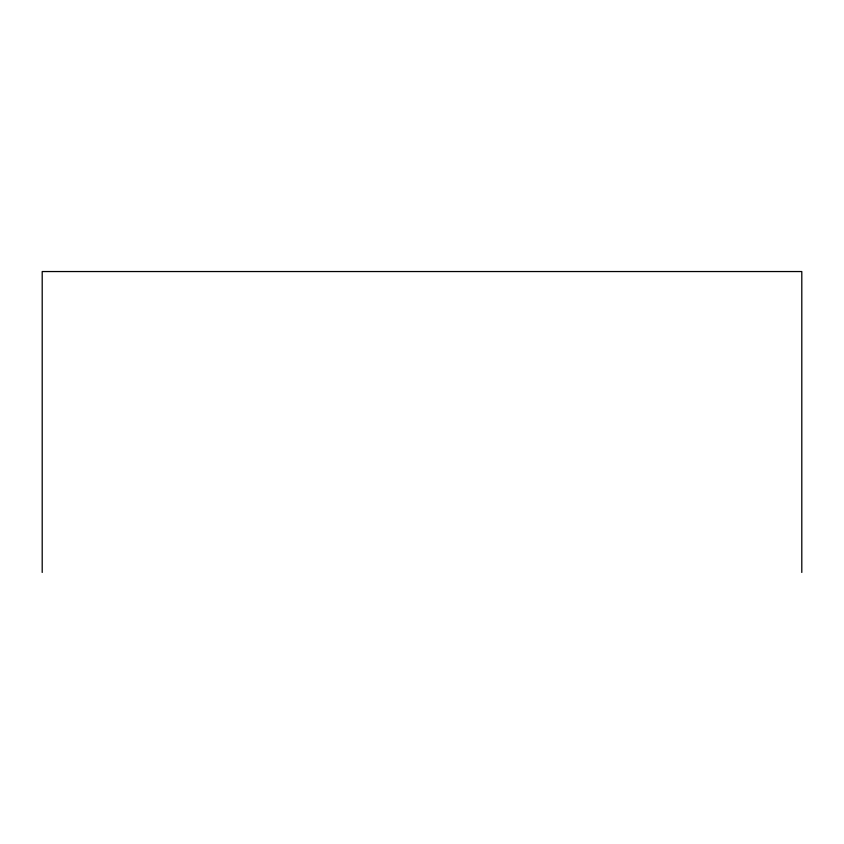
<?xml version="1.0" encoding="UTF-8"?>
<svg xmlns="http://www.w3.org/2000/svg" width="844" height="844" viewBox="0 0 844 844"><rect width="100%" height="100%" fill="white"/><g stroke="black" fill="none" stroke-linecap="round" stroke-linejoin="round"><path stroke-width="1.27" d="M801.8 572.454L801.8 271.546L42.2 271.546L42.2 572.454"/></g></svg>
